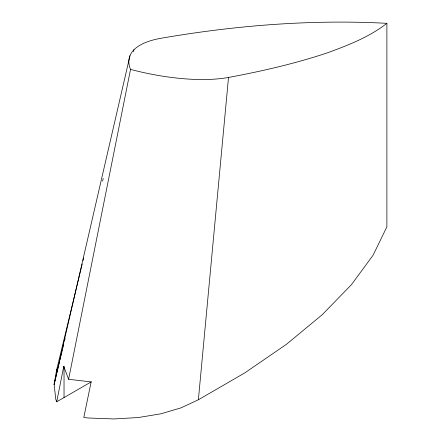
<?xml version="1.0" encoding="UTF-8"?>
<svg xmlns="http://www.w3.org/2000/svg" width="441" height="441" viewBox="0 0 441 441"><rect width="100%" height="100%" fill="white"/><g stroke="black" fill="none" stroke-linecap="round" stroke-linejoin="round"><path stroke-width="0.66" d="M198.384 399.755L228.51 77.451C261.811 71.255 294.869 63.636 327.046 52.964C347.993 45.329 369.139 37.149 386.889 23.323L386.889 226.823L373.075 255.24L351.361 284.759L322.261 314.676L286.474 344.283L244.849 372.871L198.384 399.755L181.075 407.837L160.877 413.818L138.259 417.55L113.767 418.95L87.985 417.98L83.807 417.456L91.149 381.912L68.603 379.277L63.769 366.416L64.033 366.262L64.033 397.567M82.197 263.999L56.536 370.368L54.111 384.508L55.792 399.392L56.696 401.806L91.403 381.768M56.696 401.806L63.769 366.416M68.603 379.277L130.525 69.402A119.825 42.887 14.3 0 1 160.728 38.317C235.296 25.446 311.241 19.294 386.889 23.323M129.974 55.715L54.111 384.508L59.695 361.085M60.015 359.746L61.448 353.726M61.768 352.387L62.402 349.707M62.721 348.373L63.68 344.355M64.48 341.009L65.114 338.335M102.588 181.08L103.227 178.401M83.002 260.653L83.647 257.974M56.536 370.368L57.121 369.183M228.51 77.451A119.825 42.887 14.3 0 1 130.525 69.402M133.844 49.921L133.524 51.261L133.844 49.921"/></g></svg>
